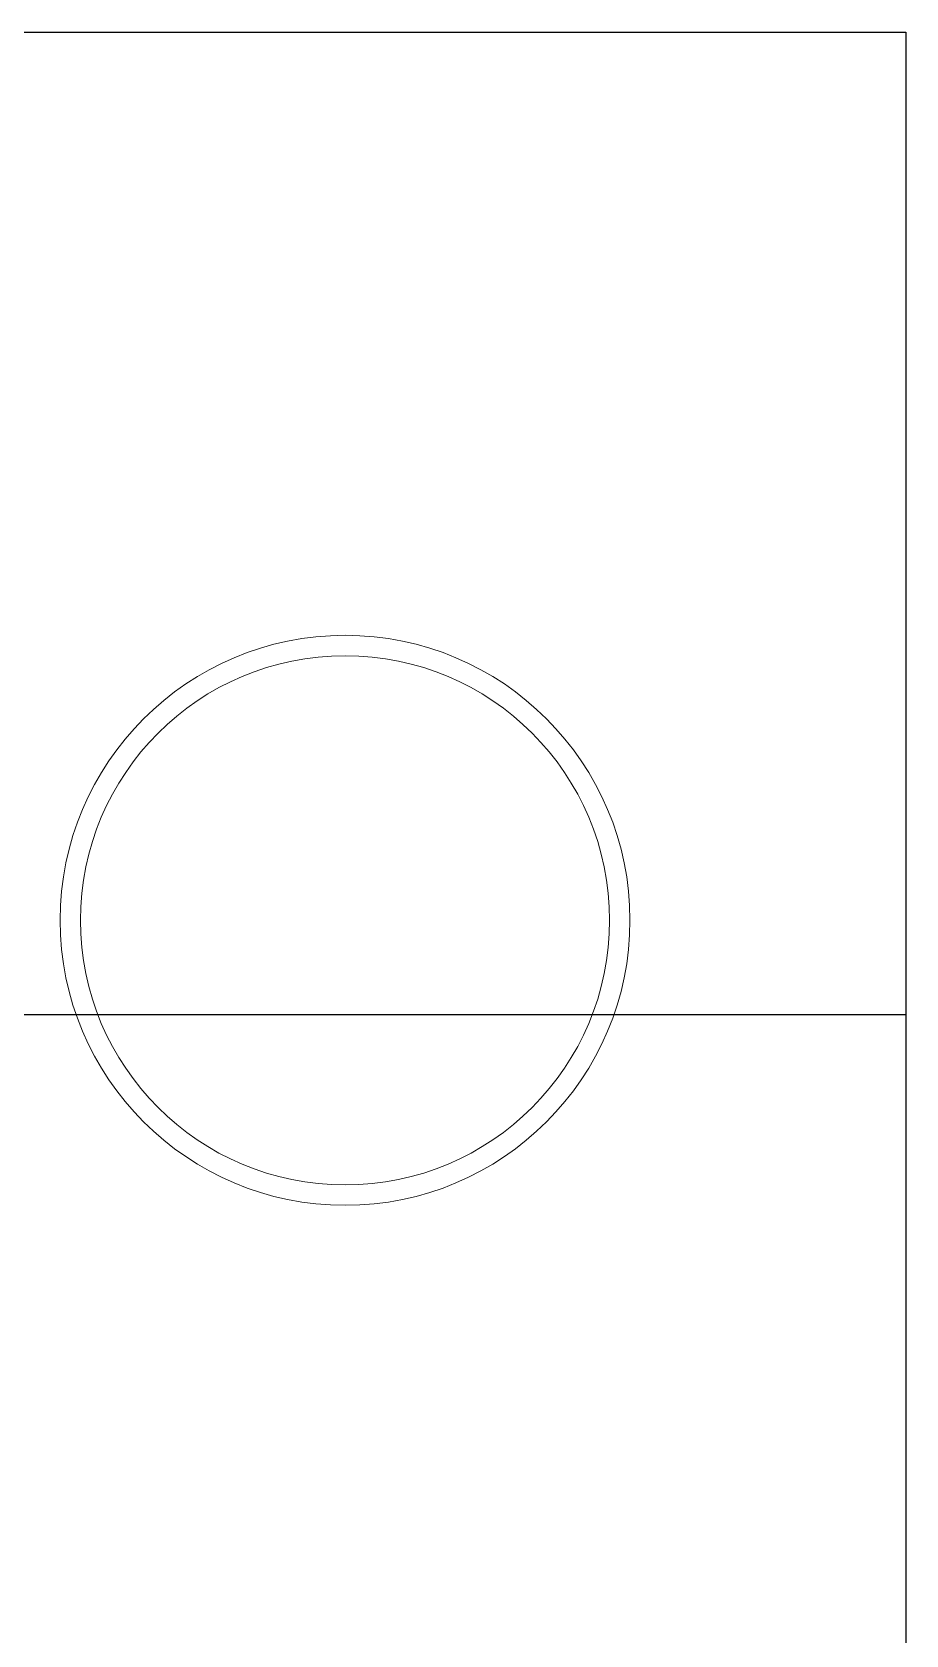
# Model space of a CAD drawing. Header units: inches. Extents: x -12418 to 183584, y -29325 to 19878.
# Drawn here: x 35520 to 35950, y -11105 to -10317 of the extents above; entities that cross this region are included whole.
import ezdxf

# ---------------------------------------------------------------- set-up
doc = ezdxf.new("R2010")
doc.units = ezdxf.units.IN
doc.header["$LTSCALE"] = 25
doc.header["$MEASUREMENT"] = 0
doc.linetypes.add('DASHDOT', pattern=[25.4, 12.7, -6.35, 0, -6.35])
doc.layers.add('00-Ground Floor$0$False Ceiling', color=251, linetype='Continuous')
for name, color, linetype, lineweight in [('00-Ground Floor$0$LOADING', 253, 'Continuous', 5), ('00-Ground Floor$0$Walls', 251, 'Continuous', 5), ('E-LITE-CLNG-CNDT', 6, 'DASHDOT', 35)]:
    doc.layers.add(name, color=color, linetype=linetype, lineweight=lineweight)

# ---------------------------------------------------------------- blocks, each defined once
blk = doc.blocks.new('00-Ground Floor$0$WM00001-P')
at = {"layer": '00-Ground Floor$0$LOADING'}
for radius in [0.14, 0.13]:
    blk.add_circle((0, 0), radius, dxfattribs=at)
blk = doc.blocks.new('00-Ground Floor$0$A$Ce9e1c4c3')
at = {"layer": '00-Ground Floor$0$False Ceiling', "color": 254}
for p, q in [((-68550.49, -10317.43, 0), (-64050.49, -10317.43, 0)), ((-64050.49, -10317.43, 0), (-64050.49, -12867.43, 0))]:
    blk.add_line(p, q, dxfattribs=at)
at = {"layer": '00-Ground Floor$0$False Ceiling', "color": 254, "linetype": 'Continuous'}
blk.add_line((-68550.49, -10800), (-64050.49, -10800), dxfattribs=at)
blk = doc.blocks.new('00-Ground Floor')
at = {"layer": '00-Ground Floor$0$Walls'}
for p, q in [((35949.51, -10317.43, 0), (31449.51, -10317.43, 0)), ((35949.51, -13097.43, 0), (35949.51, -10317.43, 0))]:
    blk.add_line(p, q, dxfattribs=at)
at = {"layer": '00-Ground Floor$0$False Ceiling', "color": 254}
blk.add_blockref('00-Ground Floor$0$A$Ce9e1c4c3', (100000, 0), dxfattribs=at)
at = {"layer": '00-Ground Floor$0$LOADING', "extrusion": (-2.24019e-05, -2.33432e-18, -1), "xscale": -1000, "yscale": 1000, "zscale": 1000, "rotation": 179.9999999999996}
blk.add_blockref('00-Ground Floor$0$WM00001-P', (-35673.89, -10753.76, -0.78), dxfattribs=at)

msp = doc.modelspace()

# ---------------------------------------------------------------- block references
at = {"layer": 'E-LITE-CLNG-CNDT', "color": 1}
msp.add_blockref('00-Ground Floor', (0, 0), dxfattribs=at)

doc.saveas('drawing.dxf')
